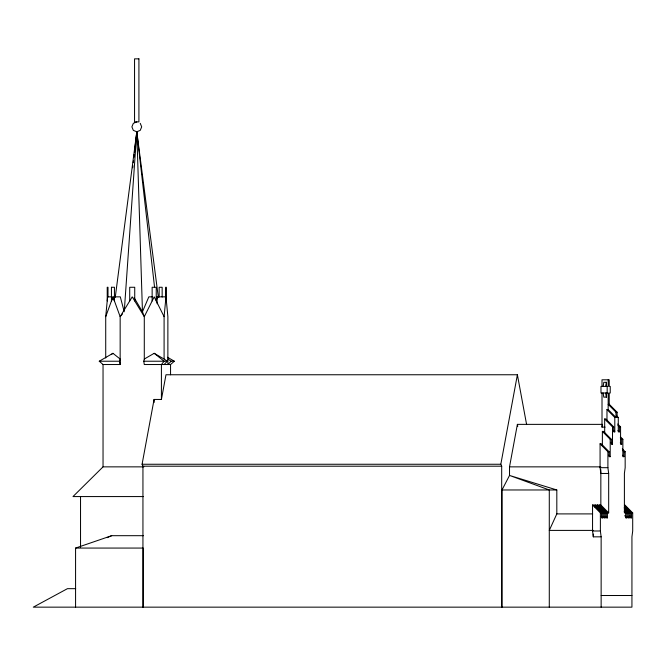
<?xml version="1.0" encoding="UTF-8"?>
<svg xmlns="http://www.w3.org/2000/svg" width="666" height="666" viewBox="0 0 666 666"><rect width="100%" height="100%" fill="white"/><g stroke="black" fill="none" stroke-linecap="round" stroke-linejoin="round"><path stroke-width="1" d="M129.712 300.974L129.712 287.271L134.732 287.271L134.732 300.974M159.157 297.053L159.157 287.271L162.154 287.271L162.154 297.053M136.622 136.98L136.796 131.801L140.251 130.353L141.691 126.848L140.251 123.343M124.384 309.69L136.796 131.801L133.333 130.353L131.901 126.848L133.333 123.343L136.796 121.895M603.155 386.405L603.796 382.284L606.401 382.284L606.401 386.405M605.769 386.405L606.401 382.284M105.719 358.008L105.719 316.658L107.609 296.853L111.613 296.853M164.094 364.527L167.357 361.222L164.094 359.041L164.094 316.658L165.984 296.853L156.976 296.853L157.159 303.821M132.684 167.79L132.917 165.734M133.267 162.654L133.508 160.598M133.858 157.509L134.207 154.42M134.449 152.364L135.506 143.115M135.739 141.059L136.796 131.801L158.35 297.361M115.243 297.361L136.796 131.801L154.545 287.079M142.94 607.151L142.94 466.2L142.083 464.252L154.079 399.45L161.413 399.45L165.984 374.758L517.39 374.758L526.615 424.592M501.689 607.151L501.689 466.2L500.824 464.252L517.39 374.758M501.998 607.151L501.998 489.968L509.523 475.441L509.523 466.858L517.39 424.367L602.514 424.367M605.103 427.131L602.006 427.131L602.339 425.291M120.155 364.527L119.647 361.222L120.155 359.041L112.937 353.305L99.267 361.222L103.039 364.527L120.155 364.527L120.155 316.658L112.937 296.853L105.719 316.658M167.491 357.259L174.326 361.222L170.554 364.527L144.289 364.527L143.781 361.222L144.289 359.041L144.289 316.658L142.449 311.78L134.157 297.735M549.284 607.151L549.284 489.968L509.523 475.441L556.818 489.968L556.818 513.902L549.284 530.402L593.314 530.402M122.502 313.869L120.155 316.658L132.226 296.853L144.289 316.658L154.196 296.853L164.094 316.658M174.326 361.222L171.137 361.222L167.874 364.527L167.874 316.658L165.984 296.853M143.864 466.858L103.039 466.858L72.994 496.57L143.44 496.57M111.33 354.578L112.937 353.305M144.289 359.041L154.196 353.305L164.094 359.041M107.051 537.678L111.68 535.689L143.473 535.689M75.574 607.151L75.574 548.068L111.68 535.689M113.861 296.853L120.296 296.853L124.242 311.763M152.406 296.853L148.826 296.853L142.466 311.763L136.796 131.801L137.229 138.004M99.267 361.222L119.647 361.222M143.781 361.222L167.357 361.222M606.401 393.007L606.401 397.136L603.796 397.136L603.155 393.007M606.976 409.54L608.15 409.54L615.975 417.457L614.801 417.457L606.976 409.54L606.976 420.845M617.099 412.221L609.273 404.295L608.15 404.295L615.975 412.221L617.099 412.221L617.099 417.457L618.273 417.457L618.273 431.859L619.397 431.859L619.397 426.906L617.973 425.466M604.678 433.283L604.678 418.981L605.852 418.981L613.677 426.906L613.677 431.859L614.801 431.859L614.801 417.457M604.678 418.981L612.504 426.906L613.677 426.906M619.397 426.906L620.57 426.906L620.57 444.272L621.694 444.272L621.694 439.319L620.271 437.878M602.372 445.696L602.372 431.393L603.554 431.393L611.38 439.319L611.38 444.272L612.504 444.272L612.504 426.906M602.372 431.393L610.206 439.319L611.38 439.319M621.694 439.319L622.868 439.319L622.868 456.685L623.992 456.685L623.992 451.731L622.568 450.291M608.674 512.912L600.84 504.986L599.591 504.986L607.417 512.912L608.674 512.912L608.674 473.459L600.84 473.459L600.074 467.682L600.074 443.814L601.256 443.814L609.082 451.731L609.082 456.685L610.206 456.685L610.206 439.319M600.074 443.814L607.908 451.731L609.082 451.731M623.992 451.731L625.166 451.731L625.166 467.682L624.4 473.459L624.4 512.912L625.649 512.912L625.649 517.857L626.831 517.857L626.831 512.912L624.691 510.747M142.083 464.252L500.824 464.252M142.94 466.2L501.689 466.2M509.523 466.858L600.84 466.858M600.074 467.682L607.908 467.682L608.674 473.459M501.998 489.968L556.818 489.968M601.14 607.151L601.14 536.838L593.314 536.838L592.549 530.993L592.549 504.986L593.722 504.986L601.548 512.912L601.548 517.857L602.722 517.857L602.722 512.912L594.896 504.986L596.07 504.986L603.895 512.912L603.895 517.857L605.069 517.857L605.069 512.912L597.244 504.986L598.418 504.986L606.243 512.912L606.243 517.857L607.417 517.857L607.417 512.912M592.549 504.986L600.374 512.912L601.548 512.912M602.722 512.912L603.895 512.912M605.069 512.912L606.243 512.912M626.831 512.912L628.005 512.912L628.005 517.857L629.179 517.857L629.179 512.912L624.192 507.867M629.179 512.912L630.352 512.912L630.352 517.857L631.526 517.857L631.526 512.912L624.408 505.702M631.526 512.912L632.7 512.912L632.7 530.993L631.934 536.838L631.934 607.151L33.3 607.151L67.441 588.669L75.674 588.669M556.818 513.902L592.657 513.902M592.549 530.993L600.374 530.993L601.14 536.838M75.574 548.068L143.248 548.068L143.248 607.151M601.14 595.512L631.934 595.512M167.874 359.041L171.137 361.222M154.196 353.305L164.161 361.222L161.413 364.527L161.413 399.45M616.849 416.017L618.273 417.457M617.723 424.026L620.57 426.906M617.973 430.419L619.397 431.859M620.737 437.162L622.868 439.319M613.378 430.419L614.801 431.859M620.271 442.832L621.694 444.272M622.319 448.851L625.166 451.731M611.08 442.832L612.504 444.272M622.568 455.244L623.992 456.685M608.782 455.244L610.206 456.685M624.875 504.986L632.7 512.912M624.658 507.142L630.352 512.912M624.442 509.307L628.005 512.912M629.387 515.7L631.526 517.857M624.225 511.471L625.649 512.912M627.755 516.416L629.179 517.857M624.691 515.7L626.831 517.857M605.993 516.416L607.417 517.857M603.646 516.416L605.069 517.857M601.298 516.416L602.722 517.857M606.401 397.136L605.769 393.007M156.976 296.853L157.409 298.843M517.39 424.367L517.765 426.39M615.975 412.221L615.975 417.457M609.223 404.295L609.223 393.007L610.239 393.007L610.239 386.405L609.223 386.405L609.223 379.803L602.006 379.803L602.006 386.405M608.2 379.803L608.2 386.405L600.982 386.405L600.982 393.007L608.2 393.007L608.15 409.54M607.908 451.731L607.908 467.682M607.176 386.405L607.176 393.007M602.006 393.007L602.006 427.131M600.84 469.688L600.84 504.986M600.374 512.912L600.374 530.993M599.591 504.986L599.591 506.968M597.244 504.986L597.244 506.968M594.896 504.986L594.896 506.968M593.314 534.082L593.314 536.838M170.554 364.527L170.554 374.8M166.375 300.974L166.375 287.271L165.593 287.271L165.593 300.974M156.244 300.957L156.244 287.271L152.139 287.271L152.139 300.957M154.079 399.45L154.079 402.564M108 297.061L108 287.271L107.218 287.271L107.218 300.974M103.039 364.527L103.039 466.858M80.536 496.57L80.536 547.261M111.438 287.271L111.438 300.957L112.937 296.853L114.435 300.974L114.435 287.271L111.438 287.271M138.919 58.849L134.549 58.849L134.549 121.895L138.919 121.895L138.919 58.849"/></g></svg>
